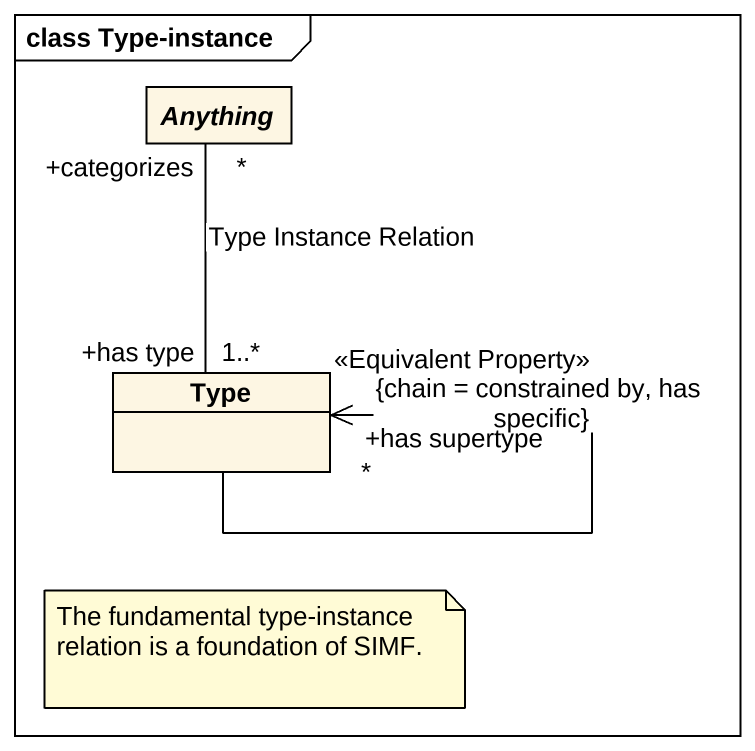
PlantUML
@startuml
mainframe class Type-instance
hide circle
hide empty members
abstract class Anything
class Type
Type "+has type\n1..*" -up- "+categorizes\n*" Anything : Type Instance Relation
Type --> "+has supertype\n<<Equivalent Property>>\n{chain = constrained by, has specific}\n*" Type
note as N1
  The fundamental type-instance relation is a foundation of SIMF.
end note
@enduml
